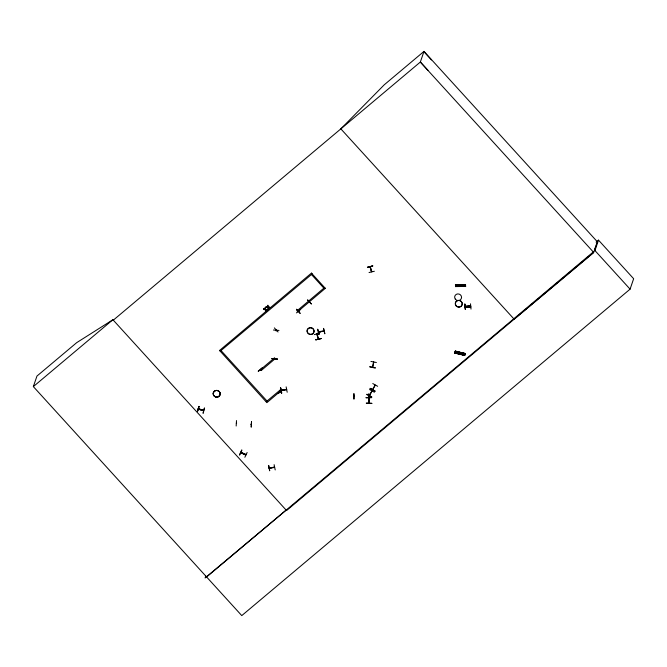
<?xml version="1.0" encoding="UTF-8"?>
<svg xmlns="http://www.w3.org/2000/svg" width="667" height="667" viewBox="0 0 667 667"><rect width="100%" height="100%" fill="white"/><g stroke="black" fill="none" stroke-linecap="round" stroke-linejoin="round"><path stroke-width="1" d="M371.853 403.352L366.275 403.151L371.853 403.385M455.503 286.026L465.558 285.976L465.574 286.435L455.519 286.585L455.503 285.993L465.574 286.085M465.541 285.151L465.524 284.551L455.469 284.567L455.486 285.159L465.533 284.884M465.574 286.585L465.558 285.993M278.998 330.423L273.437 330.023M371.878 391.271L372.061 390.879M455.519 286.627L455.469 284.551M455.519 286.093L465.599 286.393L455.511 286.343M465.541 284.642L455.478 284.792L465.541 284.601L465.583 286.426M236.168 426.005L236.502 420.569M251.509 421.819L251.209 427.18L251.517 421.827M373.745 362.089L372.803 367.008M276.405 329.89L276.271 330.857M276.113 330.298L276.055 330.824L276.305 330.315M274.546 358.638L274.812 358.212L274.579 358.638M277.455 359.054L271.869 358.679L277.422 359.205M465.166 307.162L470.744 306.728L465.199 307.07M460.488 353.393C461.347 351.968 461.364 354.761 460.497 353.368M271.894 358.604L277.43 359.163M461.739 285.759L461.089 285.676L461.431 285.076M280.282 391.387L280.098 390.929L280.248 391.596L280.49 391.221M280.482 391.462L280.057 391.037M369.168 403.051L368.926 397.749M454.861 353.093L455.002 352.484L464.816 354.861L454.944 352.718M454.919 352.918L455.328 351.084L465.141 353.518L464.691 355.428L454.861 353.085L455.002 352.493M454.869 353.051L464.724 355.286L454.919 352.826M465.016 354.027L465.157 353.418L465.016 354.01L455.194 351.659L455.328 351.092M376.388 362.523L370.91 361.406M369.843 366.658L375.338 367.734M369.793 366.925L375.263 368.076M455.911 353.151L456.311 351.417M455.953 352.985L456.286 351.517M460.205 354.135L460.589 352.434M463.081 354.819L463.482 353.076M463.748 354.977L464.132 353.277M464.691 355.403L464.824 354.811L454.977 352.585M465.074 353.752L455.311 351.184M368.543 396.356L368.793 396.715L368.618 396.265M372.086 390.829L369.326 395.298M369.701 395.256L369.551 395.589M197.407 411.547L199.033 406.37L197.474 411.481M197.449 411.572L198.974 406.436M198.799 409.288L198.816 408.871M203.193 410.23L203.051 410.288M204.394 408.029L203.093 413.315L204.435 408.129M286.702 389.536L281.216 390.645L281.307 390.212M274.204 467.375C277.522 467.1 261.322 469.46 274.062 467.275M596.115 242.138L598.507 240.128L633.65 278.723L630.082 289.153L241.771 615.608L33.35 386.602L36.96 376.063L76.705 342.646L112.848 319.768L113.307 320.168L420.343 62.039L423.987 51.392L597.298 241.721L594.314 250.433M198.316 408.779L198.299 409.196L198.441 408.754M280.74 390.929L266.908 402.651L219.51 350.425M220.227 351.217L312.264 273.845M221.035 350.542L267.033 401.05M203.56 410.338L203.427 410.78L198.307 409.171M263.482 308.954C268.126 309.905 262.089 309.463 263.798 308.696L265.099 309.188L263.798 308.696M265.174 307.595L265.491 309.271L267.175 309.671L265.491 309.271M267.851 307.195L266.141 306.787L267.851 307.195L268.126 308.929L268.242 307.279L269.86 307.412L268.201 306.928L269.86 307.412M266.483 306.436L267.784 306.937L266.141 306.787M265.524 309.621L266.858 309.938L265.524 309.621L265.774 310.905L265.558 309.538M265.166 309.455L265.474 311.105M267.859 305.336L268.176 307.012M236.443 423.036L236.368 423.453L236.635 423.053M258.379 371.377L262.506 367.867M274.362 327.881L278.047 331.999M260.697 369.485L274.337 358.012M260.905 369.927L260.422 369.751L261.264 370.402M276.213 329.681C276.513 329.548 276.43 330.432 276.58 329.565M239.711 455.027L241.896 450.133M241.062 452.359L240.879 452.785L240.929 452.359M241.412 452.518L241.296 452.768M251.017 424.162L250.9 424.579M261.222 370.535L275.054 358.804M245.489 454.344L241.529 452.651L245.489 454.344L245.406 454.836L241.404 452.835M247.132 452.501L244.864 457.262M296.523 309.288L300.242 313.44L296.515 309.255M205.761 576.071L205.111 577.947L286.151 510.097M325.404 288.269L297.774 311.597L297.09 310.672M296.473 312.898L300.667 309.355M266.225 401.726L280.023 390.128M206.662 576.93L594.939 250.559L598.507 240.128M297.907 311.439C297.749 312.573 298.808 310.438 298.999 311.497M219.46 350.55L311.539 273.045M298.474 311.481L298.674 310.955M311.464 274.521L323.879 288.152M307.604 300.025L311.439 304.035L307.72 299.933M282.516 389.845L278.314 393.28L282.683 390.037M280.64 387.802L281.732 393.18L280.582 387.869M281.207 390.287L286.66 389.353M287.194 392.238L286.135 386.868M286.16 389.386L286.218 389.653M324.679 287.477L297.048 310.805M314.224 334.626L319.568 333.225M269.335 468.084L269.285 467.817M269.726 467.809L269.66 467.759M269.685 470.702L268.651 465.399L269.668 470.702M317.2 334.409L316.858 333.833M317.05 333.792L318.584 338.869M321.127 338.427L315.741 339.828L321.119 338.578M318.576 332.983L318.326 332.449M318.568 331.657L323.995 330.999M318.668 331.582L318.718 331.849M318.276 332.6L318.376 332.908M319.051 331.949L319.051 331.524M274.112 464.657L275.204 469.935M319.043 334.467L317.759 329.273M316.466 334.734L320.777 331.557M269.218 468.217L274.529 467.025M318.484 338.511L318.309 339.136L316.783 334.109M323.587 331.132L323.537 330.865M321.119 338.544L315.741 339.828M323.92 330.807L323.979 331.241L318.668 331.999M367.434 267.4L372.786 265.916L367.45 267.284M370.177 267.067L371.377 271.394M370.285 266.783L371.844 271.611M369.043 272.536L374.362 271.261M354.019 396.04L354.185 396.456M353.935 399.024L353.91 393.572L353.969 398.941M373.595 361.822L372.528 366.95M366.925 394.214L371.811 396.948M366.05 397.782L371.636 397.599L366.075 397.665M369.535 389.511L374.412 392.254M375.046 390.987L370.102 388.394M372.77 383.55L377.655 386.293M369.576 395.431L372.053 391.012M368.984 397.599L369.26 402.851M368.843 399.258L368.826 393.797L368.876 399.166M371.636 391.137L371.919 390.737M460.88 284.651L460.947 286.401M461.906 284.642L461.973 286.401M462.806 284.642L462.873 286.393M463.832 284.642L463.898 286.393M464.507 284.642L464.574 286.393M464.907 304.094L465.399 309.538L464.799 304.177M465.132 306.445L470.677 306.095L465.107 306.503M471.002 309.096L470.502 303.81M462.473 352.876L462.089 354.586M465.132 353.51L455.278 351.317M594.439 250.65L596.048 245.948M369.726 395.273L369.301 395.523M372.511 389.486L375.246 385.076L372.761 389.62M241.704 450.05L239.436 454.894M241.312 452.918L245.389 454.786M371.686 397.182L366.767 394.53M374.912 391.237L370.118 388.352L374.929 391.204M340.845 128.873L384.242 84.809L423.987 51.392M198.266 408.929L203.552 410.564M33.35 386.602L112.898 319.718L286.56 510.547L593.647 252.368L420.343 62.039L427.939 70.268M265.208 307.512L265.099 309.188M267.892 305.253L267.784 306.937M593.788 252.526L514.157 319.201L340.437 128.423M258.187 371.152L262.356 367.7M467.684 306.403L467.742 306.995M240.929 452.543L245.906 454.769M281.441 393.222L280.607 387.81M367.425 267.342L372.761 265.975M318.951 334.551L317.734 329.29M286.076 389.686L281.707 390.345M319.193 331.791L323.453 331.166M324.812 333.7L323.545 328.356L324.787 333.7M465.082 306.27L470.627 305.928M455.536 285.784L455.603 285.234M455.511 286.235L465.566 286.26M245.773 454.969L240.862 452.735M465.057 353.852L455.244 351.467L455.069 352.276M202.993 410.463L198.833 409.063M318.259 332.625L318.509 332.908M368.934 403.051L368.734 397.807M423.887 51.693L431.474 59.922M112.848 319.768L113.257 320.21M594.939 250.559L630.082 289.153M311.497 273.178L325.363 288.402M274.287 358.146L275.012 358.938M279.973 390.262L280.699 391.054M282.683 390.053L278.356 393.197M371.519 271.836L370.027 266.792M464.866 304.102L465.399 309.538M456.503 284.651L456.562 286.443M455.494 285.001L465.541 285.026L455.486 285.009M468.234 306.853L468.076 306.378L468.234 306.853M461.581 352.668L461.189 354.41L461.597 352.635M198.941 408.921L203.051 410.23L198.941 408.921M470.744 307.07L465.199 307.437L470.744 307.07M213.582 395.231A3.485 3.335 18.9 0 0 219.593 395.698A3.485 3.335 18.9 0 0 216.858 390.453A3.485 3.327 18.9 0 0 213.607 395.164A3.485 3.327 18.9 0 0 219.601 395.631A3.485 3.327 18.9 0 0 216.883 390.403A3.493 3.335 18.9 0 0 213.59 395.197A3.493 3.335 18.9 0 0 219.61 395.664A3.493 3.335 18.9 0 0 216.875 390.412A3.485 3.335 18.9 0 0 213.582 395.231M455.311 299.116A3.468 3.31 18.9 0 0 461.256 298.691A3.468 3.31 18.9 0 0 457.754 293.922A3.468 3.31 18.9 0 0 455.311 299.116M455.97 305.661A3.477 3.318 18.9 0 0 461.931 305.228A3.477 3.318 18.9 0 0 458.421 300.45A3.477 3.318 18.9 0 0 455.97 305.661M455.995 305.586A3.468 3.31 18.9 0 0 461.948 305.161A3.468 3.31 18.9 0 0 458.437 300.392A3.468 3.31 18.9 0 0 455.995 305.586M307.462 332.533A3.493 3.335 18.9 0 0 313.482 333.008A3.493 3.335 18.9 0 0 310.764 327.714A3.493 3.335 18.9 0 0 307.479 332.5A3.493 3.335 18.9 0 0 313.498 332.966A3.493 3.335 18.9 0 0 310.747 327.755A3.493 3.335 18.9 0 0 307.462 332.533"/></g></svg>
